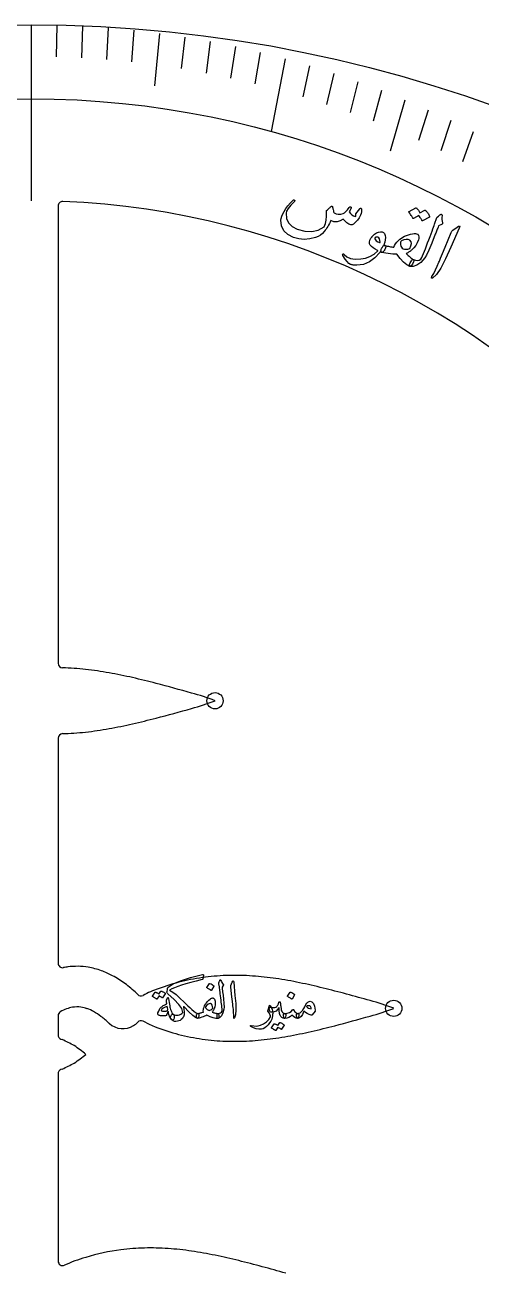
# Model space of a CAD drawing. Header units: millimetres. Extents: x -74 to 74, y -74 to 74.
# Drawn here: x -0.3 to 24.7, y 6.1 to 74.2 of the extents above; entities that cross this region are included whole.
import ezdxf

# ---------------------------------------------------------------- set-up
doc = ezdxf.new("R2010")
doc.units = ezdxf.units.MM
for name, color, linetype in [('CUT_INNER', 6, 'Continuous'), ('CUT_OUTER', 1, 'Continuous'), ('ENGRAVE', 7, 'Continuous'), ('ENGRAVE_FINE', 8, 'Continuous'), ('TEXT', 5, 'Continuous')]:
    doc.layers.add(name, color=color, linetype=linetype)

msp = doc.modelspace()

# ---------------------------------------------------------------- linework, layer by layer
at = {"layer": 'CUT_INNER'}
for points in [[(1.485, 64.312), (1.485, 39.218)], [(1.485, 35.111), (1.485, 22.764)], [(5.781, 21.113), (5.851, 21.043)], [(1.485, 19.892), (1.485, 18.832)], [(4.293, 19.456), (4.288, 19.46)], [(6.322, 19.483), (6.14, 19.575)], [(1.639, 18.601), (1.714, 18.57)], [(1.485, 16.693), (1.485, 6.421)], [(1.714, 16.955), (1.639, 16.924)]]:
    msp.add_lwpolyline(points, dxfattribs=at)
for centre, radius, start, end in [((1.735, 64.312), 0.25, 87.71484, 180), ((0, 21.217), 43.38, 351.21177, 87.69505), ((1.735, 39.218), 0.25, 180, 267.31885), ((1.327, 23.921), 15.052, 83.661, 88.48961), ((0.837, 19.465), 19.535, 79.851, 83.67682), ((-0.547, 11.736), 27.387, 77.09495, 79.8511), ((-4.206, -4.264), 43.801, 75.36459, 77.10308), ((-15.98, -49.189), 90.243, 74.06361, 75.33857), ((5.942, 26.65), 11.302, 68.48146, 75.36406), ((5.939, 47.687), 11.311, 284.6333, 291.51717), ((-4.198, 78.559), 43.766, 282.89292, 284.63415), ((-14.653, 118.667), 85.214, 284.62275, 285.97302), ((1.327, 50.401), 15.046, 271.50986, 276.32257), ((0.84, 54.846), 19.517, 276.30743, 280.14009), ((-0.542, 62.568), 27.362, 280.14, 282.90107), ((1.735, 35.111), 0.25, 92.68115, 180), ((1.735, 22.764), 0.25, 180, 281.28523), ((2.306, 20.206), 2.371, 97.10137, 102.7076), ((2.518, 18.809), 3.783, 80.59673, 97.67652), ((2.471, 18.538), 4.058, 69.97663, 80.56722), ((2.28, 18.013), 4.617, 61.62049, 69.98013), ((1.832, 17.192), 5.552, 53.36986, 61.5776), ((11.043, 10.348), 11.742, 97.26699, 103.67722), ((11.127, 9.659), 12.436, 91.28105, 97.24824), ((11.158, 8.052), 14.043, 85.99084, 91.26072), ((10.938, 4.972), 17.131, 81.63465, 85.97787), ((10.11, -0.651), 22.815, 78.33867, 81.63067), ((0.963, 16.022), 7.01, 46.5789, 53.38107), ((8.94, 15.696), 5.996, 109.12116, 117.82818), ((10.943, 10.75), 11.328, 103.66731, 110.50247), ((7.858, -11.571), 33.964, 76.10983, 78.34265), ((1.887, -35.778), 58.898, 74.82811, 76.12386), ((6.027, 21.221), 0.25, 225.26422, 296.91175), ((-7.705, -71.47), 95.856, 74.07611, 74.87819), ((15.738, 9.773), 11.302, 68.48146, 75.36406), ((1.735, 19.892), 0.25, 122.28513, 180), ((2.694, 18.16), 2.229, 109.59232, 119.34459), ((2.56, 18.55), 1.817, 99.10084, 109.73426), ((2.517, 18.8), 1.564, 81.88486, 99.001), ((2.482, 18.577), 1.789, 70.88763, 81.75568), ((2.29, 18.031), 2.369, 61.20819, 70.84141), ((1.813, 17.161), 3.36, 53.0848, 61.22007), ((0.756, 15.762), 5.114, 46.31264, 53.03348), ((-4.857, 101.789), 85.214, 284.62275, 285.97302), ((15.735, 30.809), 11.311, 284.6333, 291.51717), ((5.035, 20.287), 1.114, 228.24921, 301.51187), ((5.06, 20.253), 1.071, 301.30649, 317.46009), ((6.027, 19.352), 0.25, 63.08825, 135.26422), ((10.75, 29.254), 10.728, 245.62212, 253.00386), ((5.599, 61.681), 43.766, 282.89292, 284.63415), ((1.735, 18.832), 0.25, 180, 247.52121), ((-2.188, 10.074), 9.35, 60.86657, 65.33434), ((11.005, 30.049), 11.562, 252.94302, 259.53515), ((11.083, 30.481), 12.002, 259.5452, 265.76481), ((11.159, 31.565), 13.088, 265.78617, 271.44463), ((11.097, 33.818), 15.342, 271.46192, 276.29896), ((10.636, 37.968), 19.517, 276.30743, 280.14009), ((9.255, 45.69), 27.362, 280.14, 282.90107), ((-2.967, 10.365), 9.51, 51.0687, 55.90723), ((-2.144, 24.048), 8.128, 303.68092, 309.34314), ((-1.849, 24.783), 8.601, 294.47103, 299.32805), ((1.735, 16.693), 0.25, 112.47879, 180), ((0, 21.217), 53.032, 271.8652, 348.03708), ((0.001, 21.217), 43.379, 272.30458, 343.72748), ((6.408, -4.548), 11.682, 97.25871, 106.98628), ((6.501, -5.297), 12.436, 91.28105, 97.24824), ((6.532, -6.904), 14.043, 85.99084, 91.26072), ((6.312, -9.984), 17.131, 81.63465, 85.97787), ((5.483, -15.607), 22.815, 78.33867, 81.63067), ((1.735, 6.421), 0.25, 180, 292.47879), ((5.791, -2.659), 9.694, 106.76319, 114.11175), ((3.232, -26.527), 33.964, 76.10983, 78.34265), ((-2.739, -50.734), 58.898, 74.82811, 76.12386), ((-12.331, -86.427), 95.856, 74.07611, 74.87819)]:
    msp.add_arc(centre, radius, start, end, dxfattribs=at)
at = {"layer": 'CUT_OUTER'}
msp.add_circle((0, 0), 74.25, dxfattribs=at)
at = {"layer": 'ENGRAVE'}
for points in [[(0, 74.25), (0, 64.597)], [(13.927, 72.389), (13.159, 68.395)]]:
    msp.add_lwpolyline(points, dxfattribs=at)
for centre, radius in [((0, 21.217), 48.979), ((10.088, 37.164), 0.446), ((19.885, 20.287), 0.446)]:
    msp.add_circle(centre, radius, dxfattribs=at)
at = {"layer": 'ENGRAVE_FINE'}
for points in [[(1.414, 74.231), (1.381, 72.494)], [(2.826, 74.175), (2.76, 72.438)], [(4.236, 74.081), (4.137, 72.346)], [(5.642, 73.949), (5.51, 72.216)], [(7.043, 73.78), (6.768, 70.895)], [(8.438, 73.575), (8.239, 71.847)], [(9.825, 73.332), (9.594, 71.607)], [(11.203, 73.053), (10.939, 71.333)], [(12.571, 72.739), (12.274, 71.022)], [(15.272, 72.004), (14.91, 70.298)], [(16.602, 71.584), (16.208, 69.885)], [(17.919, 71.131), (17.492, 69.438)], [(19.219, 70.645), (18.76, 68.959)], [(20.503, 70.126), (19.685, 67.328)], [(21.769, 69.576), (21.246, 67.906)], [(23.016, 68.995), (22.462, 67.333)], [(24.244, 68.384), (23.658, 66.731)]]:
    msp.add_lwpolyline(points, dxfattribs=at)
at = {"layer": 'TEXT'}
for points in [[(18.022, 64.161), (18.038, 64.176), (18.053, 64.186), (18.069, 64.189), (18.084, 64.185), (18.101, 64.175), (18.114, 64.162), (18.123, 64.146), (18.126, 64.127), (18.128, 64.063), (18.118, 63.988), (18.095, 63.904), (18.059, 63.81), (17.986, 63.663), (17.897, 63.532), (17.792, 63.416), (17.672, 63.315), (17.637, 63.293), (17.602, 63.28), (17.568, 63.274), (17.535, 63.276), (17.427, 63.313), (17.321, 63.378), (17.218, 63.472), (17.116, 63.594), (16.946, 63.488), (16.777, 63.439), (16.609, 63.449), (16.44, 63.516), (16.399, 63.426), (16.356, 63.341), (16.313, 63.26), (16.269, 63.184), (16.224, 63.111), (16.177, 63.042), (16.128, 62.977), (16.079, 62.914), (15.978, 62.806), (15.863, 62.714), (15.735, 62.639), (15.592, 62.58), (15.283, 62.502), (14.98, 62.478), (14.681, 62.507), (14.386, 62.589), (14.077, 62.747), (13.859, 62.955), (13.732, 63.214), (13.698, 63.525), (13.713, 63.628), (13.747, 63.745), (13.802, 63.874), (13.876, 64.017), (13.971, 64.169), (14.086, 64.322), (14.22, 64.476), (14.375, 64.63), (14.386, 64.64), (14.398, 64.645), (14.41, 64.646), (14.423, 64.644), (14.435, 64.638), (14.445, 64.632), (14.452, 64.623), (14.457, 64.613), (14.459, 64.6), (14.456, 64.587), (14.45, 64.575), (14.441, 64.564), (14.241, 64.357), (14.099, 64.179), (14.013, 64.031), (13.983, 63.914), (14.009, 63.624), (14.119, 63.383), (14.313, 63.189), (14.592, 63.042), (15.011, 62.924), (15.397, 62.904), (15.75, 62.985), (16.073, 63.167), (16.139, 63.342), (16.182, 63.538), (16.2, 63.754), (16.194, 63.99), (16.191, 64.015), (16.192, 64.036), (16.197, 64.052), (16.207, 64.065), (16.249, 64.105), (16.289, 64.142), (16.326, 64.177), (16.362, 64.209), (16.395, 64.237), (16.425, 64.263), (16.453, 64.284), (16.478, 64.302), (16.491, 64.308), (16.502, 64.309), (16.511, 64.303), (16.519, 64.291), (16.522, 64.283), (16.526, 64.271), (16.531, 64.254), (16.537, 64.234), (16.544, 64.21), (16.55, 64.182), (16.556, 64.15), (16.562, 64.115), (16.575, 64.046), (16.588, 63.994), (16.602, 63.96), (16.616, 63.943), (16.726, 63.889), (16.847, 63.864), (16.979, 63.867), (17.123, 63.899), (17.184, 63.933), (17.259, 64), (17.346, 64.1), (17.445, 64.232), (17.455, 64.244), (17.467, 64.253), (17.481, 64.259), (17.498, 64.261), (17.513, 64.26), (17.526, 64.257), (17.537, 64.251), (17.546, 64.241), (17.552, 64.207), (17.538, 64.154), (17.503, 64.081), (17.448, 63.989), (17.515, 63.899), (17.594, 63.825), (17.687, 63.767), (17.793, 63.725), (17.805, 63.757), (17.812, 63.784), (17.813, 63.807), (17.809, 63.824), (17.804, 63.842), (17.803, 63.858), (17.806, 63.871), (17.813, 63.883)], [(21.592, 64.077), (21.6, 64.08), (21.61, 64.079), (21.62, 64.075), (21.631, 64.068), (21.667, 64.031), (21.7, 63.993), (21.731, 63.954), (21.759, 63.914), (21.786, 63.873), (21.811, 63.83), (21.833, 63.786), (21.854, 63.74), (21.856, 63.728), (21.855, 63.717), (21.849, 63.708), (21.839, 63.7), (21.47, 63.49), (21.462, 63.489), (21.454, 63.493), (21.445, 63.503), (21.435, 63.518), (21.43, 63.531), (21.42, 63.549), (21.405, 63.573), (21.386, 63.603), (21.362, 63.639), (21.334, 63.682), (21.3, 63.732), (21.262, 63.788), (20.974, 63.623), (20.963, 63.62), (20.952, 63.623), (20.942, 63.633), (20.933, 63.649), (20.925, 63.663), (20.912, 63.686), (20.894, 63.715), (20.871, 63.753), (20.842, 63.798), (20.807, 63.851), (20.766, 63.913), (20.719, 63.983), (20.715, 63.992), (20.715, 64), (20.719, 64.006), (20.727, 64.01), (21.091, 64.212), (21.099, 64.214), (21.108, 64.214), (21.118, 64.21), (21.13, 64.203), (21.161, 64.174), (21.19, 64.143), (21.217, 64.111), (21.242, 64.077), (21.265, 64.043), (21.287, 64.007), (21.306, 63.971), (21.324, 63.935)], [(22.27, 63.692), (22.335, 63.744), (22.386, 63.786), (22.423, 63.817), (22.446, 63.837), (22.462, 63.849), (22.478, 63.856), (22.494, 63.856), (22.509, 63.851), (22.524, 63.84), (22.533, 63.825), (22.537, 63.807), (22.535, 63.785), (22.524, 63.677), (22.525, 63.575), (22.537, 63.477), (22.561, 63.385), (22.566, 63.356), (22.559, 63.332), (22.539, 63.31), (22.506, 63.292), (22.343, 63.215), (22.319, 63.154), (22.296, 63.095), (22.273, 63.036), (22.25, 62.979), (22.229, 62.922), (22.207, 62.867), (22.186, 62.812), (22.166, 62.759), (21.977, 62.266), (21.819, 61.885), (21.692, 61.618), (21.597, 61.464), (21.364, 61.216), (21.15, 61.055), (20.953, 60.982), (20.773, 60.996), (20.77, 60.998), (20.765, 61), (20.761, 61.002), (20.757, 61.005), (20.745, 61.04), (20.758, 61.102), (20.794, 61.189), (20.855, 61.301), (20.881, 61.341), (20.908, 61.366), (20.937, 61.375), (20.968, 61.369), (21.083, 61.335), (21.19, 61.327), (21.288, 61.346), (21.378, 61.39), (21.42, 61.478), (21.466, 61.58), (21.515, 61.695), (21.568, 61.823), (21.624, 61.964), (21.684, 62.117), (21.747, 62.283), (21.812, 62.46), (21.878, 62.634), (21.937, 62.791), (21.988, 62.93), (22.032, 63.052), (22.07, 63.156), (22.101, 63.243), (22.127, 63.311), (22.146, 63.361), (22.227, 63.62), (22.237, 63.644), (22.248, 63.664), (22.259, 63.68), (22.27, 63.692)], [(19.119, 61.761), (18.858, 61.458), (18.561, 61.241), (18.227, 61.109), (17.857, 61.061), (17.808, 61.06), (17.761, 61.062), (17.715, 61.065), (17.671, 61.07), (17.628, 61.076), (17.587, 61.084), (17.549, 61.094), (17.512, 61.106), (17.43, 61.158), (17.334, 61.256), (17.225, 61.402), (17.1, 61.594), (17.089, 61.619), (17.084, 61.64), (17.088, 61.657), (17.099, 61.671), (17.113, 61.679), (17.129, 61.679), (17.144, 61.671), (17.16, 61.655), (17.316, 61.516), (17.52, 61.428), (17.772, 61.391), (18.075, 61.403), (18.341, 61.454), (18.585, 61.544), (18.807, 61.674), (19.006, 61.844), (19.009, 61.852), (19.009, 61.86), (19.008, 61.866), (19.003, 61.871), (18.864, 61.946), (18.75, 62.02), (18.661, 62.091), (18.597, 62.162), (18.559, 62.242), (18.553, 62.333), (18.579, 62.433), (18.638, 62.543), (18.647, 62.557), (18.657, 62.571), (18.667, 62.585), (18.678, 62.599), (18.69, 62.613), (18.703, 62.628), (18.717, 62.644), (18.731, 62.66), (18.836, 62.759), (18.942, 62.832), (19.05, 62.879), (19.159, 62.901), (19.258, 62.895), (19.334, 62.858), (19.389, 62.793), (19.421, 62.697), (19.432, 62.58), (19.423, 62.453), (19.394, 62.319), (19.345, 62.175), (19.353, 62.172), (19.361, 62.168), (19.369, 62.165), (19.377, 62.163), (19.385, 62.16), (19.393, 62.157), (19.401, 62.154), (19.41, 62.15), (19.435, 62.13), (19.448, 62.102), (19.449, 62.064), (19.439, 62.017), (19.42, 61.969), (19.397, 61.922), (19.369, 61.877), (19.336, 61.833), (19.302, 61.797), (19.273, 61.774), (19.248, 61.764), (19.227, 61.766), (19.149, 61.803), (19.145, 61.796), (19.138, 61.786), (19.13, 61.775), (19.119, 61.761)], [(21.191, 62.773), (21.197, 62.769), (21.202, 62.766), (21.207, 62.763), (21.211, 62.76), (21.215, 62.756), (21.218, 62.753), (21.222, 62.749), (21.225, 62.745), (21.252, 62.683), (21.263, 62.614), (21.259, 62.535), (21.238, 62.449), (21.174, 62.285), (21.09, 62.138), (20.986, 62.007), (20.862, 61.892), (20.83, 61.866), (20.797, 61.841), (20.763, 61.816), (20.728, 61.792), (20.692, 61.769), (20.654, 61.746), (20.616, 61.724), (20.577, 61.702), (20.629, 61.648), (20.68, 61.597), (20.73, 61.55), (20.779, 61.506), (20.827, 61.466), (20.875, 61.43), (20.922, 61.397), (20.968, 61.369), (20.983, 61.352), (20.987, 61.326), (20.981, 61.288), (20.963, 61.239), (20.909, 61.122), (20.86, 61.042), (20.814, 61), (20.773, 60.996), (20.6, 61.088), (20.422, 61.23), (20.24, 61.423), (20.053, 61.667), (19.95, 61.668), (19.837, 61.674), (19.714, 61.685), (19.582, 61.7), (19.451, 61.717), (19.348, 61.734), (19.272, 61.751), (19.223, 61.768), (19.203, 61.785), (19.191, 61.812), (19.187, 61.849), (19.192, 61.896), (19.198, 61.922), (19.206, 61.947), (19.215, 61.971), (19.226, 61.994), (19.238, 62.017), (19.252, 62.039), (19.265, 62.06), (19.28, 62.082), (19.313, 62.119), (19.344, 62.142), (19.375, 62.152), (19.403, 62.148), (19.468, 62.13), (19.532, 62.114), (19.595, 62.1), (19.656, 62.087), (19.717, 62.075), (19.777, 62.064), (19.838, 62.054), (19.898, 62.044), (19.936, 62.142), (19.99, 62.238), (20.059, 62.33), (20.143, 62.419), (20.221, 62.485), (20.305, 62.547), (20.392, 62.602), (20.485, 62.651), (20.584, 62.695), (20.688, 62.732), (20.799, 62.762), (20.915, 62.786), (21.002, 62.797), (21.077, 62.799), (21.14, 62.791), (21.191, 62.773)], [(23.361, 63.155), (23.444, 63.208), (23.492, 63.216), (23.504, 63.18), (23.481, 63.099), (23.017, 62.047), (22.729, 61.403), (22.465, 60.908), (22.228, 60.56), (22.018, 60.358), (21.994, 60.346), (21.976, 60.342), (21.965, 60.346), (21.96, 60.359), (21.96, 60.375), (21.964, 60.393), (21.971, 60.414), (21.983, 60.437), (22.082, 60.613), (22.179, 60.805), (22.273, 61.012), (22.366, 61.234), (22.391, 61.292), (22.457, 61.448), (22.564, 61.703), (22.711, 62.058), (23.029, 62.848), (23.048, 62.889), (23.07, 62.924), (23.095, 62.954), (23.122, 62.978)], [(19.14, 62.328), (19.132, 62.426), (19.109, 62.503), (19.071, 62.56), (19.019, 62.595), (18.98, 62.602), (18.944, 62.602), (18.908, 62.594), (18.873, 62.58), (18.86, 62.57), (18.852, 62.556), (18.851, 62.538), (18.855, 62.516), (18.881, 62.458), (18.931, 62.403), (19.007, 62.351), (19.108, 62.302), (19.119, 62.299), (19.128, 62.303), (19.136, 62.312), (19.14, 62.328)], [(20.777, 62.427), (20.675, 62.471), (20.563, 62.481), (20.439, 62.456), (20.305, 62.397), (20.274, 62.37), (20.256, 62.327), (20.251, 62.267), (20.26, 62.19), (20.282, 62.11), (20.314, 62.045), (20.357, 61.995), (20.41, 61.958), (20.478, 61.937), (20.559, 61.934), (20.656, 61.949), (20.767, 61.982), (20.832, 62.125), (20.855, 62.246), (20.837, 62.347), (20.777, 62.427)], [(9.413, 22.147), (9.421, 22.147), (9.428, 22.145), (9.434, 22.142), (9.439, 22.138), (9.445, 22.131), (9.449, 22.121), (9.45, 22.109), (9.448, 22.094), (9.416, 21.89), (9.413, 21.88), (9.408, 21.873), (9.4, 21.867), (9.389, 21.863), (9.062, 21.784), (8.764, 21.707), (8.496, 21.632), (8.258, 21.558), (8.048, 21.487), (7.869, 21.417), (7.719, 21.349), (7.599, 21.283), (7.766, 21.181), (7.954, 21.037), (8.165, 20.851), (8.398, 20.624), (8.495, 20.529), (8.598, 20.431), (8.708, 20.329), (8.824, 20.224), (8.933, 20.131), (9.021, 20.062), (9.087, 20.02), (9.132, 20.003), (9.178, 19.983), (9.2, 19.941), (9.198, 19.876), (9.173, 19.79), (9.163, 19.766), (9.152, 19.75), (9.142, 19.74), (9.132, 19.736), (9.022, 19.776), (8.863, 19.895), (8.654, 20.093), (8.395, 20.369), (8.38, 20.378), (8.369, 20.381), (8.364, 20.377), (8.363, 20.366), (8.382, 20.228), (8.394, 20.108), (8.397, 20.006), (8.392, 19.923), (8.377, 19.869), (8.356, 19.82), (8.331, 19.776), (8.3, 19.736), (8.239, 19.675), (8.173, 19.628), (8.101, 19.594), (8.025, 19.574), (7.94, 19.565), (7.865, 19.572), (7.8, 19.595), (7.744, 19.633), (7.687, 19.694), (7.653, 19.753), (7.644, 19.811), (7.659, 19.866), (7.693, 19.925), (7.73, 19.96), (7.767, 19.97), (7.806, 19.955), (7.865, 19.925), (7.929, 19.907), (7.998, 19.903), (8.073, 19.911), (8.146, 19.932), (8.213, 19.964), (8.272, 20.009), (8.324, 20.065), (8.259, 20.269), (8.101, 20.506), (7.848, 20.776), (7.502, 21.079), (7.476, 21.107), (7.46, 21.141), (7.454, 21.18), (7.457, 21.224), (7.474, 21.311), (7.49, 21.378), (7.506, 21.424), (7.522, 21.449), (7.794, 21.625), (8.198, 21.799), (8.735, 21.972), (9.404, 22.144), (9.405, 22.144), (9.406, 22.145), (9.407, 22.145), (9.408, 22.146), (9.409, 22.146), (9.41, 22.147), (9.411, 22.147), (9.413, 22.147)], [(10.3, 21.689), (10.32, 21.737), (10.336, 21.775), (10.347, 21.803), (10.353, 21.822), (10.358, 21.833), (10.365, 21.842), (10.373, 21.847), (10.383, 21.848), (10.394, 21.847), (10.403, 21.841), (10.41, 21.832), (10.415, 21.819), (10.44, 21.755), (10.47, 21.698), (10.504, 21.648), (10.543, 21.603), (10.554, 21.589), (10.557, 21.573), (10.552, 21.555), (10.54, 21.535), (10.475, 21.443), (10.479, 21.402), (10.483, 21.362), (10.488, 21.322), (10.492, 21.283), (10.497, 21.245), (10.501, 21.208), (10.506, 21.171), (10.51, 21.136), (10.551, 20.803), (10.576, 20.544), (10.585, 20.357), (10.578, 20.242), (10.522, 20.034), (10.45, 19.881), (10.36, 19.781), (10.253, 19.736), (10.25, 19.736), (10.247, 19.736), (10.244, 19.736), (10.241, 19.736), (10.223, 19.753), (10.212, 19.791), (10.207, 19.851), (10.208, 19.932), (10.211, 19.962), (10.22, 19.983), (10.233, 19.997), (10.253, 20.003), (10.328, 20.018), (10.39, 20.045), (10.44, 20.084), (10.478, 20.136), (10.475, 20.198), (10.471, 20.268), (10.464, 20.347), (10.455, 20.434), (10.445, 20.53), (10.433, 20.633), (10.419, 20.744), (10.404, 20.863), (10.389, 20.98), (10.376, 21.085), (10.364, 21.178), (10.353, 21.26), (10.344, 21.329), (10.336, 21.387), (10.331, 21.433), (10.327, 21.467), (10.297, 21.635), (10.296, 21.652), (10.296, 21.666), (10.298, 21.679), (10.3, 21.689)], [(7.117, 21.23), (7.121, 21.234), (7.126, 21.236), (7.133, 21.237), (7.141, 21.236), (7.17, 21.225), (7.198, 21.213), (7.226, 21.2), (7.252, 21.186), (7.277, 21.17), (7.303, 21.153), (7.327, 21.135), (7.351, 21.115), (7.356, 21.109), (7.358, 21.102), (7.357, 21.095), (7.354, 21.088), (7.212, 20.863), (7.208, 20.86), (7.202, 20.86), (7.195, 20.863), (7.185, 20.869), (7.179, 20.875), (7.168, 20.882), (7.154, 20.892), (7.135, 20.903), (7.112, 20.917), (7.085, 20.933), (7.053, 20.952), (7.017, 20.973), (6.904, 20.798), (6.899, 20.793), (6.893, 20.792), (6.884, 20.794), (6.875, 20.801), (6.866, 20.807), (6.853, 20.816), (6.835, 20.828), (6.813, 20.843), (6.785, 20.86), (6.751, 20.881), (6.712, 20.905), (6.668, 20.931), (6.663, 20.936), (6.661, 20.94), (6.662, 20.945), (6.665, 20.949), (6.81, 21.165), (6.813, 21.169), (6.819, 21.171), (6.825, 21.172), (6.833, 21.171), (6.858, 21.163), (6.882, 21.154), (6.905, 21.143), (6.928, 21.131), (6.95, 21.118), (6.971, 21.104), (6.991, 21.089), (7.011, 21.073)], [(9.788, 21.644), (9.792, 21.648), (9.797, 21.65), (9.804, 21.651), (9.812, 21.65), (9.87, 21.627), (9.924, 21.599), (9.975, 21.565), (10.022, 21.526), (10.027, 21.52), (10.029, 21.514), (10.028, 21.508), (10.025, 21.502), (9.886, 21.277), (9.881, 21.272), (9.874, 21.271), (9.866, 21.274), (9.856, 21.28), (9.848, 21.286), (9.835, 21.295), (9.817, 21.307), (9.794, 21.322), (9.766, 21.34), (9.733, 21.36), (9.694, 21.384), (9.649, 21.411), (9.643, 21.415), (9.64, 21.419), (9.64, 21.424), (9.643, 21.428)], [(11.034, 21.718), (11.062, 21.773), (11.085, 21.792), (11.102, 21.776), (11.114, 21.724), (11.182, 21), (11.222, 20.555), (11.231, 20.199), (11.209, 19.933), (11.155, 19.757), (11.145, 19.743), (11.136, 19.735), (11.129, 19.734), (11.122, 19.739), (11.117, 19.748), (11.114, 19.759), (11.111, 19.773), (11.111, 19.79), (11.111, 19.918), (11.105, 20.054), (11.093, 20.197), (11.075, 20.349), (11.071, 20.388), (11.06, 20.495), (11.04, 20.669), (11.013, 20.911), (10.948, 21.446), (10.946, 21.475), (10.948, 21.501), (10.952, 21.525), (10.96, 21.547)], [(14.214, 21.165), (14.217, 21.169), (14.223, 21.171), (14.229, 21.172), (14.237, 21.171), (14.295, 21.148), (14.349, 21.119), (14.4, 21.086), (14.447, 21.047), (14.452, 21.041), (14.454, 21.035), (14.453, 21.029), (14.45, 21.023), (14.311, 20.798), (14.306, 20.793), (14.299, 20.792), (14.291, 20.794), (14.282, 20.801), (14.273, 20.807), (14.26, 20.816), (14.242, 20.828), (14.22, 20.843), (14.192, 20.86), (14.158, 20.881), (14.119, 20.905), (14.075, 20.931), (14.069, 20.936), (14.066, 20.94), (14.066, 20.945), (14.069, 20.949)], [(7.809, 19.952), (7.836, 19.923), (7.85, 19.882), (7.852, 19.83), (7.842, 19.766), (7.821, 19.694), (7.798, 19.648), (7.773, 19.628), (7.747, 19.633), (7.674, 19.703), (7.612, 19.811), (7.56, 19.956), (7.52, 20.139), (7.487, 20.032), (7.452, 19.952), (7.415, 19.901), (7.375, 19.878), (7.353, 19.875), (7.33, 19.872), (7.305, 19.87), (7.279, 19.869), (7.25, 19.87), (7.221, 19.87), (7.191, 19.871), (7.159, 19.872), (7.103, 19.878), (7.058, 19.885), (7.026, 19.894), (7.005, 19.905), (6.976, 19.937), (6.959, 19.969), (6.953, 20.001), (6.957, 20.032), (6.999, 20.136), (7.036, 20.217), (7.067, 20.275), (7.094, 20.31), (7.129, 20.343), (7.166, 20.375), (7.205, 20.406), (7.246, 20.434), (7.29, 20.462), (7.336, 20.488), (7.385, 20.514), (7.437, 20.538), (7.422, 20.653), (7.419, 20.677), (7.419, 20.698), (7.422, 20.717), (7.428, 20.733), (7.49, 20.866), (7.503, 20.883), (7.515, 20.882), (7.527, 20.864), (7.537, 20.828), (7.555, 20.714), (7.571, 20.61), (7.587, 20.515), (7.602, 20.43), (7.617, 20.354), (7.632, 20.288), (7.647, 20.232), (7.662, 20.186), (7.693, 20.109), (7.728, 20.045), (7.767, 19.992), (7.809, 19.952)], [(9.972, 20.858), (9.976, 20.857), (9.98, 20.857), (9.983, 20.857), (9.987, 20.856), (9.989, 20.855), (9.992, 20.854), (9.995, 20.853), (9.998, 20.852), (10.031, 20.825), (10.057, 20.789), (10.077, 20.743), (10.09, 20.689), (10.101, 20.578), (10.097, 20.471), (10.076, 20.367), (10.04, 20.266), (10.029, 20.242), (10.018, 20.219), (10.005, 20.195), (9.992, 20.171), (9.979, 20.148), (9.964, 20.124), (9.949, 20.1), (9.933, 20.077), (9.978, 20.061), (10.022, 20.047), (10.064, 20.035), (10.105, 20.025), (10.144, 20.016), (10.182, 20.01), (10.218, 20.005), (10.253, 20.003), (10.266, 19.998), (10.276, 19.984), (10.284, 19.961), (10.288, 19.929), (10.293, 19.847), (10.288, 19.787), (10.275, 19.751), (10.253, 19.736), (10.126, 19.737), (9.982, 19.766), (9.821, 19.823), (9.643, 19.908), (9.584, 19.88), (9.517, 19.852), (9.443, 19.824), (9.362, 19.796), (9.282, 19.77), (9.217, 19.751), (9.168, 19.74), (9.135, 19.736), (9.118, 19.741), (9.104, 19.753), (9.091, 19.773), (9.081, 19.802), (9.078, 19.818), (9.075, 19.834), (9.074, 19.85), (9.074, 19.866), (9.075, 19.883), (9.077, 19.899), (9.079, 19.915), (9.081, 19.932), (9.09, 19.962), (9.102, 19.983), (9.117, 19.997), (9.135, 20.003), (9.177, 20.01), (9.218, 20.018), (9.258, 20.027), (9.297, 20.037), (9.336, 20.047), (9.373, 20.057), (9.411, 20.068), (9.448, 20.079), (9.443, 20.146), (9.447, 20.215), (9.46, 20.286), (9.484, 20.36), (9.509, 20.42), (9.54, 20.478), (9.574, 20.534), (9.612, 20.588), (9.655, 20.641), (9.704, 20.691), (9.757, 20.74), (9.815, 20.787), (9.86, 20.818), (9.902, 20.84), (9.939, 20.853), (9.972, 20.858)], [(9.839, 20.544), (9.769, 20.54), (9.703, 20.514), (9.641, 20.465), (9.581, 20.393), (9.571, 20.369), (9.573, 20.34), (9.587, 20.304), (9.614, 20.263), (9.649, 20.224), (9.686, 20.196), (9.724, 20.18), (9.765, 20.174), (9.809, 20.181), (9.856, 20.203), (9.907, 20.239), (9.96, 20.29), (9.956, 20.389), (9.934, 20.464), (9.895, 20.516), (9.839, 20.544)], [(12.054, 19.299), (12.045, 19.305), (12.038, 19.311), (12.033, 19.318), (12.031, 19.325), (12.03, 19.331), (12.031, 19.337), (12.034, 19.343), (12.039, 19.349), (12.045, 19.352), (12.051, 19.354), (12.059, 19.354), (12.069, 19.352), (12.207, 19.321), (12.337, 19.311), (12.46, 19.323), (12.575, 19.355), (12.752, 19.44), (12.904, 19.545), (13.029, 19.669), (13.128, 19.813), (13.129, 19.816), (13.131, 19.819), (13.132, 19.82), (13.132, 19.822), (13.133, 19.824), (13.133, 19.825), (13.134, 19.827), (13.134, 19.828), (13.124, 19.888), (13.096, 19.957), (13.049, 20.035), (12.983, 20.124), (12.981, 20.129), (12.979, 20.134), (12.979, 20.138), (12.98, 20.142), (13.066, 20.443), (13.075, 20.455), (13.092, 20.447), (13.115, 20.421), (13.146, 20.375), (13.183, 20.307), (13.213, 20.231), (13.235, 20.148), (13.249, 20.059), (13.252, 20.008), (13.248, 19.945), (13.239, 19.869), (13.223, 19.781), (13.194, 19.686), (13.146, 19.587), (13.08, 19.485), (12.995, 19.378), (12.903, 19.284), (12.814, 19.214), (12.727, 19.169), (12.643, 19.148), (12.494, 19.145), (12.346, 19.169), (12.2, 19.22), (12.054, 19.299)], [(13.634, 20.65), (13.647, 20.645), (13.657, 20.636), (13.663, 20.622), (13.666, 20.603), (13.668, 20.59), (13.67, 20.572), (13.673, 20.55), (13.677, 20.522), (13.681, 20.489), (13.685, 20.452), (13.69, 20.41), (13.696, 20.363), (13.708, 20.275), (13.723, 20.201), (13.74, 20.142), (13.761, 20.097), (13.786, 20.062), (13.818, 20.035), (13.856, 20.015), (13.9, 20.003), (13.941, 19.989), (13.967, 19.966), (13.978, 19.933), (13.974, 19.89), (13.956, 19.823), (13.938, 19.775), (13.921, 19.746), (13.903, 19.736), (13.816, 19.747), (13.745, 19.781), (13.691, 19.836), (13.652, 19.914), (13.644, 19.938), (13.637, 19.965), (13.63, 19.992), (13.623, 20.022), (13.617, 20.053), (13.612, 20.087), (13.608, 20.122), (13.604, 20.159), (13.601, 20.196), (13.599, 20.228), (13.596, 20.256), (13.594, 20.281), (13.592, 20.3), (13.591, 20.315), (13.59, 20.326), (13.589, 20.331), (13.589, 20.334), (13.589, 20.335), (13.588, 20.336), (13.586, 20.335), (13.585, 20.334), (13.583, 20.331), (13.58, 20.327), (13.578, 20.322), (13.518, 20.215), (13.436, 20.138), (13.333, 20.09), (13.208, 20.071), (13.155, 20.077), (13.113, 20.098), (13.084, 20.134), (13.066, 20.186), (13.06, 20.233), (13.061, 20.273), (13.069, 20.305), (13.084, 20.331), (13.101, 20.349), (13.119, 20.358), (13.137, 20.359), (13.155, 20.352), (13.17, 20.341), (13.183, 20.334), (13.195, 20.329), (13.205, 20.328), (13.29, 20.325), (13.364, 20.334), (13.425, 20.355), (13.474, 20.387), (13.503, 20.419), (13.533, 20.468), (13.563, 20.537), (13.595, 20.624), (13.601, 20.638), (13.609, 20.647), (13.62, 20.651), (13.634, 20.65)], [(15.311, 20.677), (15.404, 20.644), (15.48, 20.551), (15.541, 20.399), (15.586, 20.186), (15.588, 20.171), (15.587, 20.157), (15.583, 20.145), (15.577, 20.136), (15.415, 19.932), (15.403, 19.919), (15.39, 19.912), (15.375, 19.909), (15.358, 19.911), (15.248, 19.949), (15.144, 19.997), (15.047, 20.055), (14.956, 20.124), (14.883, 19.954), (14.803, 19.833), (14.716, 19.761), (14.622, 19.736), (14.611, 19.74), (14.6, 19.752), (14.589, 19.771), (14.577, 19.799), (14.559, 19.866), (14.553, 19.92), (14.558, 19.96), (14.575, 19.988), (14.584, 19.994), (14.595, 19.999), (14.608, 20.002), (14.622, 20.003), (14.689, 20.014), (14.755, 20.046), (14.819, 20.097), (14.882, 20.168), (14.91, 20.21), (14.951, 20.278), (15.006, 20.372), (15.074, 20.494), (15.128, 20.574), (15.185, 20.631), (15.246, 20.666), (15.311, 20.677)], [(7.469, 20.387), (7.349, 20.345), (7.253, 20.294), (7.179, 20.235), (7.129, 20.168), (7.152, 20.154), (7.18, 20.142), (7.215, 20.133), (7.256, 20.127), (7.28, 20.126), (7.304, 20.126), (7.328, 20.127), (7.352, 20.128), (7.377, 20.131), (7.402, 20.136), (7.426, 20.142), (7.452, 20.151), (7.48, 20.169), (7.496, 20.202), (7.498, 20.249), (7.487, 20.31), (7.479, 20.338), (7.474, 20.36), (7.47, 20.377), (7.469, 20.387)], [(14.622, 20.003), (14.645, 19.995), (14.662, 19.987), (14.673, 19.979), (14.678, 19.97), (14.68, 19.957), (14.681, 19.941), (14.68, 19.921), (14.678, 19.899), (14.667, 19.828), (14.654, 19.777), (14.639, 19.747), (14.622, 19.736), (14.542, 19.748), (14.462, 19.782), (14.382, 19.838), (14.302, 19.917), (14.226, 19.845), (14.134, 19.79), (14.025, 19.754), (13.9, 19.736), (13.886, 19.739), (13.876, 19.747), (13.867, 19.761), (13.862, 19.781), (13.838, 19.905), (13.835, 19.919), (13.836, 19.934), (13.841, 19.95), (13.85, 19.967), (13.86, 19.98), (13.871, 19.991), (13.885, 19.998), (13.9, 20.003), (14.049, 20.025), (14.172, 20.065), (14.268, 20.122), (14.338, 20.198), (14.346, 20.208), (14.356, 20.216), (14.367, 20.22), (14.379, 20.221), (14.391, 20.22), (14.399, 20.215), (14.404, 20.206), (14.406, 20.195), (14.406, 20.184), (14.407, 20.174), (14.409, 20.166), (14.412, 20.159), (14.461, 20.1), (14.513, 20.054), (14.566, 20.021), (14.622, 20.003)], [(15.098, 20.387), (15.153, 20.341), (15.216, 20.303), (15.287, 20.273), (15.364, 20.251), (15.36, 20.309), (15.344, 20.357), (15.317, 20.394), (15.278, 20.42), (15.234, 20.433), (15.189, 20.432), (15.144, 20.417), (15.098, 20.387)], [(13.634, 19.503), (13.637, 19.506), (13.643, 19.509), (13.649, 19.509), (13.658, 19.509), (13.687, 19.498), (13.715, 19.486), (13.742, 19.473), (13.768, 19.458), (13.794, 19.443), (13.819, 19.426), (13.844, 19.407), (13.867, 19.387), (13.872, 19.381), (13.874, 19.375), (13.874, 19.368), (13.87, 19.361), (13.729, 19.136), (13.725, 19.133), (13.719, 19.133), (13.711, 19.136), (13.702, 19.142), (13.695, 19.147), (13.685, 19.155), (13.67, 19.164), (13.652, 19.176), (13.629, 19.19), (13.601, 19.206), (13.569, 19.224), (13.533, 19.245), (13.421, 19.071), (13.416, 19.066), (13.409, 19.064), (13.401, 19.067), (13.391, 19.074), (13.383, 19.08), (13.37, 19.089), (13.352, 19.1), (13.329, 19.115), (13.301, 19.133), (13.268, 19.154), (13.229, 19.177), (13.184, 19.204), (13.18, 19.208), (13.178, 19.213), (13.178, 19.217), (13.181, 19.222), (13.326, 19.438), (13.33, 19.441), (13.335, 19.444), (13.342, 19.444), (13.35, 19.444), (13.375, 19.436), (13.399, 19.426), (13.422, 19.416), (13.444, 19.404), (13.466, 19.391), (13.487, 19.377), (13.508, 19.362), (13.527, 19.346)]]:
    msp.add_lwpolyline(points, close=True, dxfattribs=at)

doc.saveas('drawing.dxf')
